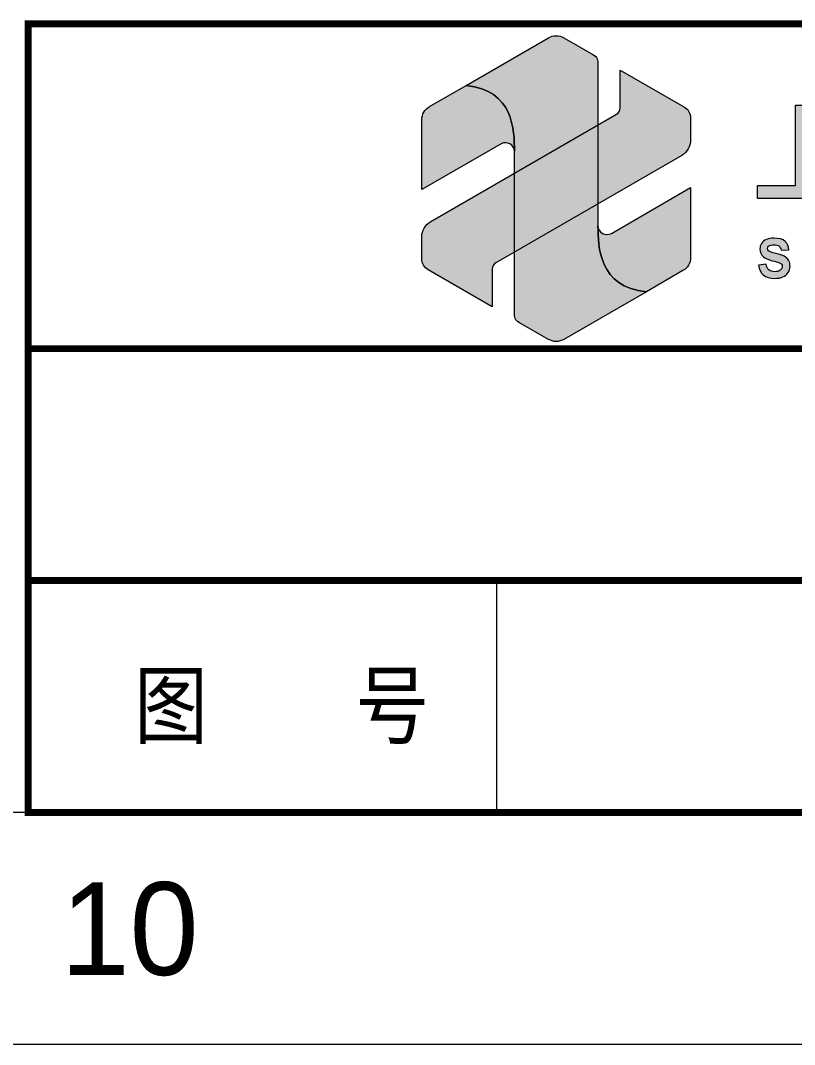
# Model space of a CAD drawing. Extents: x 148 to 221443, y -36682 to 6758.
# Drawn here: x 86666 to 87334, y -12115 to -11232 of the extents above; entities that cross this region are included whole.
import ezdxf
from ezdxf.enums import TextEntityAlignment as Align

# ---------------------------------------------------------------- set-up
doc = ezdxf.new("R2010")
doc.units = 0
doc.header["$LTSCALE"] = 10
doc.header["$MEASUREMENT"] = 0
doc.layers.add('2（细实线）', color=3, linetype='Continuous', lineweight=20)
doc.layers.add('图框层', color=7, linetype='Continuous', lineweight=15)
doc.layers.add('图层 1', color=7, linetype='Continuous')
doc.styles.add('HZ', font='ROMS.SHX', dxfattribs={"width": 0.75, "bigfont": 'GBCBIG.SHX'})
doc.styles.add('tkhz2', font='')
doc.styles.get('tkhz2').set_extended_font_data('SimSun')

# ---------------------------------------------------------------- blocks, each defined once
blk = doc.blocks.new('block 3')
at = {"layer": '图层 1', "true_color": 0x0f208a}
h = blk.add_hatch(color=166, dxfattribs=at)
edge = h.paths.add_edge_path()
edge.add_spline(control_points=[(73.493, -141.42), (73.493, -141.42), (69.748, -143.582), (69.748, -143.582), (71.899, -143.781), (71.944, -145.62), (71.944, -146.584), (71.944, -146.584), (71.944, -153.861), (71.944, -153.861), (71.944, -154.116), (71.964, -154.233), (72.171, -154.351), (72.171, -154.351), (73.493, -155.106), (73.493, -155.106), (73.714, -155.233), (73.967, -155.234), (74.187, -155.106), (74.187, -155.106), (77.933, -152.944), (77.933, -152.944), (75.782, -152.745), (75.736, -150.907), (75.736, -149.942), (75.736, -149.942), (75.736, -142.665), (75.736, -142.665), (75.736, -142.41), (75.716, -142.293), (75.509, -142.175), (75.509, -142.175), (74.187, -141.42), (74.187, -141.42), (73.966, -141.294), (73.714, -141.293), (73.493, -141.42)], knot_values=[0, 0, 0, 0, 1, 1, 1, 2, 2, 2, 3, 3, 3, 4, 4, 4, 5, 5, 5, 6, 6, 6, 7, 7, 7, 8, 8, 8, 9, 9, 9, 10, 10, 10, 11, 11, 11, 12, 12, 12, 12], degree=3, periodic=0)
at = {"layer": '图层 1', "true_color": 0x4cab26}
h = blk.add_hatch(color=74, dxfattribs=at)
edge = h.paths.add_edge_path()
edge.add_spline(control_points=[(79.94, -146.057), (79.94, -146.057), (79.94, -145.06), (79.94, -145.06), (79.94, -144.852), (79.837, -144.673), (79.657, -144.569), (79.657, -144.569), (76.747, -142.889), (76.747, -142.889), (76.747, -142.889), (76.741, -144.609), (76.741, -144.609), (76.74, -144.727), (76.681, -144.828), (76.579, -144.888), (76.579, -144.888), (68.145, -149.76), (68.145, -149.76), (67.888, -149.908), (67.74, -150.163), (67.74, -150.46), (67.74, -150.46), (67.74, -151.457), (67.74, -151.457), (67.74, -151.665), (67.843, -151.844), (68.024, -151.948), (68.024, -151.948), (70.933, -153.628), (70.933, -153.628), (70.933, -153.628), (70.94, -151.91), (70.94, -151.91), (70.94, -151.792), (70.999, -151.69), (71.101, -151.631), (71.101, -151.631), (79.535, -146.758), (79.535, -146.758), (79.793, -146.609), (79.94, -146.354), (79.94, -146.057)], knot_values=[0, 0, 0, 0, 1, 1, 1, 2, 2, 2, 3, 3, 3, 4, 4, 4, 5, 5, 5, 6, 6, 6, 7, 7, 7, 8, 8, 8, 9, 9, 9, 10, 10, 10, 11, 11, 11, 12, 12, 12, 13, 13, 13, 14, 14, 14, 14], degree=3, periodic=0)
at = {"layer": '图层 1', "lineweight": 0}
for points, knots in [([(73.493, -141.42), (73.493, -141.42), (69.748, -143.582), (69.748, -143.582), (71.899, -143.781), (71.944, -145.62), (71.944, -146.584), (71.944, -146.584), (71.944, -153.861), (71.944, -153.861), (71.944, -154.116), (71.964, -154.233), (72.171, -154.351), (72.171, -154.351), (73.493, -155.106), (73.493, -155.106), (73.714, -155.233), (73.967, -155.234), (74.187, -155.106), (74.187, -155.106), (77.933, -152.944), (77.933, -152.944), (75.782, -152.745), (75.736, -150.907), (75.736, -149.942), (75.736, -149.942), (75.736, -142.665), (75.736, -142.665), (75.736, -142.41), (75.716, -142.293), (75.509, -142.175), (75.509, -142.175), (74.187, -141.42), (74.187, -141.42), (73.966, -141.294), (73.714, -141.293), (73.493, -141.42)], [0, 0, 0, 0, 1, 1, 1, 2, 2, 2, 3, 3, 3, 4, 4, 4, 5, 5, 5, 6, 6, 6, 7, 7, 7, 8, 8, 8, 9, 9, 9, 10, 10, 10, 11, 11, 11, 12, 12, 12, 12]), ([(79.94, -146.057), (79.94, -146.057), (79.94, -145.06), (79.94, -145.06), (79.94, -144.852), (79.837, -144.673), (79.657, -144.569), (79.657, -144.569), (76.747, -142.889), (76.747, -142.889), (76.747, -142.889), (76.741, -144.609), (76.741, -144.609), (76.74, -144.727), (76.681, -144.828), (76.579, -144.888), (76.579, -144.888), (68.145, -149.76), (68.145, -149.76), (67.888, -149.908), (67.74, -150.163), (67.74, -150.46), (67.74, -150.46), (67.74, -151.457), (67.74, -151.457), (67.74, -151.665), (67.843, -151.844), (68.024, -151.948), (68.024, -151.948), (70.933, -153.628), (70.933, -153.628), (70.933, -153.628), (70.94, -151.91), (70.94, -151.91), (70.94, -151.792), (70.999, -151.69), (71.101, -151.631), (71.101, -151.631), (79.535, -146.758), (79.535, -146.758), (79.793, -146.609), (79.94, -146.354), (79.94, -146.057)], [0, 0, 0, 0, 1, 1, 1, 2, 2, 2, 3, 3, 3, 4, 4, 4, 5, 5, 5, 6, 6, 6, 7, 7, 7, 8, 8, 8, 9, 9, 9, 10, 10, 10, 11, 11, 11, 12, 12, 12, 13, 13, 13, 14, 14, 14, 14]), ([(69.748, -143.582), (69.748, -143.582), (68.087, -144.541), (68.087, -144.541), (67.867, -144.668), (67.741, -144.887), (67.741, -145.142), (67.741, -145.142), (67.741, -148.31), (67.741, -148.31), (67.741, -148.31), (71.337, -146.234), (71.337, -146.234), (71.608, -146.077), (71.944, -146.272), (71.944, -146.584), (71.944, -145.62), (71.899, -143.781), (69.748, -143.582)], [0, 0, 0, 0, 1, 1, 1, 2, 2, 2, 3, 3, 3, 4, 4, 4, 5, 5, 5, 6, 6, 6, 6]), ([(77.933, -152.944), (77.933, -152.944), (79.593, -151.985), (79.593, -151.985), (79.813, -151.858), (79.94, -151.639), (79.94, -151.384), (79.94, -151.384), (79.94, -148.216), (79.94, -148.216), (79.94, -148.216), (76.343, -150.293), (76.343, -150.293), (76.073, -150.449), (75.736, -150.254), (75.736, -149.942), (75.736, -150.907), (75.782, -152.745), (77.933, -152.944)], [0, 0, 0, 0, 1, 1, 1, 2, 2, 2, 3, 3, 3, 4, 4, 4, 5, 5, 5, 6, 6, 6, 6])]:
    blk.add_open_spline(points, degree=3, knots=knots, dxfattribs=at)
blk = doc.blocks.new('block 5')
at = {"layer": '图层 1', "true_color": 0x0f208a}
h = blk.add_hatch(color=166, dxfattribs=at)
h.dxf.hatch_style = 2
h.paths.add_polyline_path([(87.354, -148.123), (87.354, -148.705), (82.97, -148.705), (82.97, -148.123), (84.701, -148.123), (84.701, -144.471), (85.322, -144.471), (85.322, -145.863), (87.039, -145.863), (87.039, -146.445), (85.322, -146.445), (85.322, -148.123)])
at = {"layer": '图层 1', "lineweight": 0}
blk.add_lwpolyline([(87.354, -148.123), (87.354, -148.705), (82.97, -148.705), (82.97, -148.123), (84.701, -148.123), (84.701, -144.471), (85.322, -144.471), (85.322, -145.863), (87.039, -145.863), (87.039, -146.445), (85.322, -146.445), (85.322, -148.123), (87.354, -148.123)], dxfattribs=at)
blk = doc.blocks.new('block 6')
at = {"layer": '图层 1', "true_color": 0x0f208a}
h = blk.add_hatch(color=166, dxfattribs=at)
h.dxf.hatch_style = 2
edge = h.paths.add_edge_path()
edge.add_spline(control_points=[(83.022, -151.732), (83.022, -151.732), (83.369, -151.699), (83.369, -151.699), (83.389, -151.815), (83.432, -151.9), (83.496, -151.955), (83.559, -152.009), (83.645, -152.037), (83.754, -152.037), (83.868, -152.037), (83.955, -152.012), (84.013, -151.964), (84.071, -151.915), (84.1, -151.858), (84.1, -151.794), (84.1, -151.752), (84.088, -151.716), (84.063, -151.687), (84.039, -151.658), (83.996, -151.632), (83.935, -151.611), (83.893, -151.597), (83.798, -151.571), (83.65, -151.534), (83.459, -151.486), (83.325, -151.428), (83.248, -151.36), (83.14, -151.262), (83.086, -151.144), (83.086, -151.005), (83.086, -150.915), (83.111, -150.831), (83.162, -150.753), (83.213, -150.675), (83.287, -150.615), (83.383, -150.574), (83.478, -150.533), (83.594, -150.513), (83.729, -150.513), (83.951, -150.513), (84.117, -150.561), (84.229, -150.658), (84.341, -150.755), (84.4, -150.885), (84.405, -151.047), (84.405, -151.047), (84.049, -151.063), (84.049, -151.063), (84.034, -150.972), (84.001, -150.907), (83.951, -150.867), (83.901, -150.827), (83.826, -150.808), (83.726, -150.808), (83.622, -150.808), (83.541, -150.829), (83.483, -150.871), (83.445, -150.899), (83.426, -150.935), (83.426, -150.981), (83.426, -151.022), (83.444, -151.058), (83.479, -151.087), (83.524, -151.125), (83.633, -151.165), (83.806, -151.206), (83.98, -151.247), (84.108, -151.289), (84.191, -151.332), (84.274, -151.376), (84.339, -151.436), (84.386, -151.512), (84.432, -151.587), (84.456, -151.681), (84.456, -151.792), (84.456, -151.894), (84.428, -151.988), (84.372, -152.076), (84.315, -152.164), (84.236, -152.23), (84.134, -152.273), (84.031, -152.316), (83.903, -152.337), (83.75, -152.337), (83.527, -152.337), (83.356, -152.286), (83.236, -152.183), (83.117, -152.08), (83.046, -151.929), (83.022, -151.732)], knot_values=[0, 0, 0, 0, 1, 1, 1, 2, 2, 2, 3, 3, 3, 4, 4, 4, 5, 5, 5, 6, 6, 6, 7, 7, 7, 8, 8, 8, 9, 9, 9, 10, 10, 10, 11, 11, 11, 12, 12, 12, 13, 13, 13, 14, 14, 14, 15, 15, 15, 16, 16, 16, 17, 17, 17, 18, 18, 18, 19, 19, 19, 20, 20, 20, 21, 21, 21, 22, 22, 22, 23, 23, 23, 24, 24, 24, 25, 25, 25, 26, 26, 26, 27, 27, 27, 28, 28, 28, 29, 29, 29, 30, 30, 30, 30], degree=3, periodic=0)
at = {"layer": '图层 1', "lineweight": 0}
blk.add_open_spline([(83.022, -151.732), (83.022, -151.732), (83.369, -151.699), (83.369, -151.699), (83.389, -151.815), (83.432, -151.9), (83.496, -151.955), (83.559, -152.009), (83.645, -152.037), (83.754, -152.037), (83.868, -152.037), (83.955, -152.012), (84.013, -151.964), (84.071, -151.915), (84.1, -151.858), (84.1, -151.794), (84.1, -151.752), (84.088, -151.716), (84.063, -151.687), (84.039, -151.658), (83.996, -151.632), (83.935, -151.611), (83.893, -151.597), (83.798, -151.571), (83.65, -151.534), (83.459, -151.486), (83.325, -151.428), (83.248, -151.36), (83.14, -151.262), (83.086, -151.144), (83.086, -151.005), (83.086, -150.915), (83.111, -150.831), (83.162, -150.753), (83.213, -150.675), (83.287, -150.615), (83.383, -150.574), (83.478, -150.533), (83.594, -150.513), (83.729, -150.513), (83.951, -150.513), (84.117, -150.561), (84.229, -150.658), (84.341, -150.755), (84.4, -150.885), (84.405, -151.047), (84.405, -151.047), (84.049, -151.063), (84.049, -151.063), (84.034, -150.972), (84.001, -150.907), (83.951, -150.867), (83.901, -150.827), (83.826, -150.808), (83.726, -150.808), (83.622, -150.808), (83.541, -150.829), (83.483, -150.871), (83.445, -150.899), (83.426, -150.935), (83.426, -150.981), (83.426, -151.022), (83.444, -151.058), (83.479, -151.087), (83.524, -151.125), (83.633, -151.165), (83.806, -151.206), (83.98, -151.247), (84.108, -151.289), (84.191, -151.332), (84.274, -151.376), (84.339, -151.436), (84.386, -151.512), (84.432, -151.587), (84.456, -151.681), (84.456, -151.792), (84.456, -151.894), (84.428, -151.988), (84.372, -152.076), (84.315, -152.164), (84.236, -152.23), (84.134, -152.273), (84.031, -152.316), (83.903, -152.337), (83.75, -152.337), (83.527, -152.337), (83.356, -152.286), (83.236, -152.183), (83.117, -152.08), (83.046, -151.929), (83.022, -151.732)], degree=3, knots=[0, 0, 0, 0, 1, 1, 1, 2, 2, 2, 3, 3, 3, 4, 4, 4, 5, 5, 5, 6, 6, 6, 7, 7, 7, 8, 8, 8, 9, 9, 9, 10, 10, 10, 11, 11, 11, 12, 12, 12, 13, 13, 13, 14, 14, 14, 15, 15, 15, 16, 16, 16, 17, 17, 17, 18, 18, 18, 19, 19, 19, 20, 20, 20, 21, 21, 21, 22, 22, 22, 23, 23, 23, 24, 24, 24, 25, 25, 25, 26, 26, 26, 27, 27, 27, 28, 28, 28, 29, 29, 29, 30, 30, 30, 30], dxfattribs=at)
blk = doc.blocks.new('block 4')
at = {"layer": '图层 1'}
for name in ['block 5', 'block 6']:
    blk.add_blockref(name, (0, 0), dxfattribs=at)
blk = doc.blocks.new('block 2')
at = {"layer": '图层 1'}
for name in ['block 3', 'block 4']:
    blk.add_blockref(name, (0, 0), dxfattribs=at)
blk = doc.blocks.new('1.5a2')
at = {"layer": '图框层', "ltscale": 10}
for p, q in [((16981.875, 9726.576), (16125.875, 9726.576)), ((16991.875, 9716.576), (16100.875, 9716.576))]:
    blk.add_line(p, q, dxfattribs=at)
at = {"style": 'HZ'}
blk.add_text('10', height=4, dxfattribs=at).set_placement((16806.25, 9721.576), align=Align.MIDDLE)

msp = doc.modelspace()

# ---------------------------------------------------------------- hatches: boundary and pattern name
at = {"layer": '图框层'}
h = msp.add_hatch(color=256, dxfattribs=at)
h.dxf.hatch_style = 1
h.set_gradient(color1=(1, 64, 152), color2=(0, 162, 234))
edge = h.paths.add_edge_path()
edge.add_spline(control_points=[(87089.9503, -11319.4754), (87089.5659, -11317.9714), (87089.1208, -11316.4725), (87088.6054, -11314.9903)], knot_values=[1.56249719, 1.56249719, 1.56249719, 1.56249719, 1.62499379, 1.62499379, 1.62499379, 1.62499379], degree=3, periodic=0)
edge.add_spline(control_points=[(87088.6054, -11314.9903), (87088.0901, -11313.5082), (87087.5044, -11312.0428), (87086.839, -11310.6058)], knot_values=[1.49999987, 1.49999987, 1.49999987, 1.49999987, 1.56249719, 1.56249719, 1.56249719, 1.56249719], degree=3, periodic=0)
edge.add_spline(control_points=[(87086.839, -11310.6058), (87086.5063, -11309.8872), (87086.1535, -11309.1758), (87085.7797, -11308.4729)], knot_values=[1.46874766, 1.46874766, 1.46874766, 1.46874766, 1.49999987, 1.49999987, 1.49999987, 1.49999987], degree=3, periodic=0)
edge.add_spline(control_points=[(87085.7797, -11308.4729), (87085.4058, -11307.77), (87085.0108, -11307.0757), (87084.5934, -11306.3914)], knot_values=[1.43749566, 1.43749566, 1.43749566, 1.43749566, 1.46874766, 1.46874766, 1.46874766, 1.46874766], degree=3, periodic=0)
edge.add_spline(control_points=[(87084.5934, -11306.3914), (87084.1761, -11305.7072), (87083.7365, -11305.033), (87083.2733, -11304.3703)], knot_values=[5.56250434, 5.56250434, 5.56250434, 5.56250434, 5.59375203, 5.59375203, 5.59375203, 5.59375203], degree=3, periodic=0)
edge.add_spline(control_points=[(87084.5934, -11306.3914), (87084.1761, -11305.7072), (87083.7365, -11305.033), (87083.2733, -11304.3703)], knot_values=[1.40624797, 1.40624797, 1.40624797, 1.40624797, 1.43749566, 1.43749566, 1.43749566, 1.43749566], degree=3, periodic=0)
edge.add_spline(control_points=[(87083.2733, -11304.3703), (87082.3469, -11303.0448), (87081.3263, -11301.7652), (87080.202, -11300.5432)], knot_values=[1.34374828, 1.34374828, 1.34374828, 1.34374828, 1.40624797, 1.40624797, 1.40624797, 1.40624797], degree=3, periodic=0)
edge.add_spline(control_points=[(87080.202, -11300.5432), (87079.6398, -11299.9322), (87079.0517, -11299.3356), (87078.4365, -11298.7548)], knot_values=[1.31249703, 1.31249703, 1.31249703, 1.31249703, 1.34374828, 1.34374828, 1.34374828, 1.34374828], degree=3, periodic=0)
edge.add_spline(control_points=[(87078.4365, -11298.7548), (87077.8213, -11298.1741), (87077.179, -11297.6093), (87076.5084, -11297.0617)], knot_values=[1.28124859, 1.28124859, 1.28124859, 1.28124859, 1.31249703, 1.31249703, 1.31249703, 1.31249703], degree=3, periodic=0)
edge.add_spline(control_points=[(87076.5084, -11297.0617), (87075.8378, -11296.5141), (87075.1388, -11295.9838), (87074.4103, -11295.4723)], knot_values=[1.24999755, 1.24999755, 1.24999755, 1.24999755, 1.28124859, 1.28124859, 1.28124859, 1.28124859], degree=3, periodic=0)
edge.add_spline(control_points=[(87074.4103, -11295.4723), (87073.6818, -11294.9609), (87072.9239, -11294.4682), (87072.1352, -11293.9957)], knot_values=[1.21874891, 1.21874891, 1.21874891, 1.21874891, 1.24999755, 1.24999755, 1.24999755, 1.24999755], degree=3, periodic=0)
edge.add_spline(control_points=[(87072.1352, -11293.9957), (87071.3465, -11293.5232), (87070.5271, -11293.0709), (87069.6758, -11292.6404)], knot_values=[1.18749814, 1.18749814, 1.18749814, 1.18749814, 1.21874891, 1.21874891, 1.21874891, 1.21874891], degree=3, periodic=0)
edge.add_spline(control_points=[(87069.6758, -11292.6404), (87068.8245, -11292.2098), (87067.9413, -11291.8009), (87067.0251, -11291.4152)], knot_values=[1.15624922, 1.15624922, 1.15624922, 1.15624922, 1.18749814, 1.18749814, 1.18749814, 1.18749814], degree=3, periodic=0)
edge.add_spline(control_points=[(87067.0251, -11291.4152), (87066.1088, -11291.0295), (87065.1594, -11290.6669), (87064.1757, -11290.3289)], knot_values=[1.12499883, 1.12499883, 1.12499883, 1.12499883, 1.15624922, 1.15624922, 1.15624922, 1.15624922], degree=3, periodic=0)
edge.add_spline(control_points=[(87064.1757, -11290.3289), (87063.192, -11289.9909), (87062.174, -11289.6776), (87061.1206, -11289.3902)], knot_values=[1.09374953, 1.09374953, 1.09374953, 1.09374953, 1.12499883, 1.12499883, 1.12499883, 1.12499883], degree=3, periodic=0)
edge.add_spline(control_points=[(87061.1206, -11289.3902), (87060.0671, -11289.1029), (87058.9782, -11288.8417), (87057.8526, -11288.6079)], knot_values=[1.06249938, 1.06249938, 1.06249938, 1.06249938, 1.09374953, 1.09374953, 1.09374953, 1.09374953], degree=3, periodic=0)
edge.add_spline(control_points=[(87057.8526, -11288.6079), (87056.727, -11288.3742), (87055.5647, -11288.168), (87054.3645, -11287.9907)], knot_values=[1.03124985, 1.03124985, 1.03124985, 1.03124985, 1.06249938, 1.06249938, 1.06249938, 1.06249938], degree=3, periodic=0)
edge.add_spline(control_points=[(87054.3645, -11287.9907), (87053.1643, -11287.8135), (87051.9263, -11287.6652), (87050.6492, -11287.5474), (87050.6492, -11287.5474), (87050.6492, -11287.5474), (87050.6492, -11287.5474)], knot_values=[0.99999721, 0.99999721, 0.99999721, 0.99999721, 1.03124706, 1.03124706, 1.03124706, 1.03124985, 1.03124985, 1.03124985, 1.03124985], degree=3, periodic=0)
edge.add_spline(control_points=[(87054.3645, -11287.9907), (87053.1643, -11287.8135), (87051.9263, -11287.6652), (87050.6492, -11287.5474)], knot_values=[5.96875015, 5.96875015, 5.96875015, 5.96875015, 6, 6, 6, 6], degree=3, periodic=0)
edge.add_spline(control_points=[(87050.6492, -11287.5474), (87050.6492, -11287.5474), (87019.1055, -11305.7608), (87019.1055, -11305.7608)], knot_values=[0, 0, 0, 0, 1, 1, 1, 1], degree=3, periodic=0)
edge.add_spline(control_points=[(87019.1055, -11305.7608), (87014.913, -11308.1827), (87012.514, -11312.3392), (87012.514, -11317.1797), (87012.514, -11317.1797), (87012.514, -11332.2282), (87012.514, -11347.2768)], knot_values=[1, 1, 1, 1, 2, 2, 2, 2.5, 2.5, 2.5, 2.5], degree=3, periodic=0)
edge.add_spline(control_points=[(87012.514, -11347.2768), (87012.514, -11362.3253), (87012.514, -11377.3738), (87012.514, -11377.3738), (87012.514, -11377.3738), (87080.8444, -11337.923), (87080.8444, -11337.923)], knot_values=[2.5, 2.5, 2.5, 2.5, 3, 3, 3, 4, 4, 4, 4], degree=3, periodic=0)
edge.add_spline(control_points=[(87080.8444, -11337.923), (87085.986, -11334.9513), (87092.3779, -11338.643), (87092.3779, -11344.5799)], knot_values=[4, 4, 4, 4, 5, 5, 5, 5], degree=3, periodic=0)
edge.add_spline(control_points=[(87092.3779, -11363.2202), (87092.3779, -11351.921), (87092.3779, -11344.5799), (87092.3779, -11344.5799), (87092.3779, -11342.2893), (87092.3644, -11339.739), (87092.2611, -11337.0225)], knot_values=[1.87499563, 1.87499563, 1.87499563, 1.87499563, 2.10541277, 2.10541277, 2.10541277, 2.23041714, 2.23041714, 2.23041714, 2.23041714], degree=3, periodic=0)
edge.add_spline(control_points=[(87092.2611, -11337.0225), (87092.3644, -11339.739), (87092.3779, -11342.2893), (87092.3779, -11344.5799)], knot_values=[5, 5, 5, 5, 5.12500437, 5.12500437, 5.12500437, 5.12500437], degree=3, periodic=0)
edge.add_spline(control_points=[(87092.3779, -11363.2202), (87092.3779, -11351.921), (87092.3779, -11344.5799), (87092.3779, -11344.5799), (87092.3779, -11342.2893), (87092.3644, -11339.739), (87092.2611, -11337.0225)], knot_values=[1.87499563, 1.87499563, 1.87499563, 1.87499563, 2.10541277, 2.10541277, 2.10541277, 2.23041714, 2.23041714, 2.23041714, 2.23041714], degree=3, periodic=0)
edge.add_spline(control_points=[(87092.3779, -11344.5799), (87092.3779, -11342.2893), (87092.3644, -11339.739), (87092.2611, -11337.0225)], knot_values=[5, 5, 5, 5, 5.12500437, 5.12500437, 5.12500437, 5.12500437], degree=3, periodic=0)
edge.add_spline(control_points=[(87092.2611, -11337.0225), (87092.1577, -11334.3062), (87091.9644, -11331.4236), (87091.6048, -11328.4681)], knot_values=[1.74999987, 1.74999987, 1.74999987, 1.74999987, 1.87499563, 1.87499563, 1.87499563, 1.87499563], degree=3, periodic=0)
edge.add_spline(control_points=[(87091.6048, -11328.4681), (87091.425, -11326.9902), (87091.2036, -11325.4941), (87090.931, -11323.9914)], knot_values=[1.68749656, 1.68749656, 1.68749656, 1.68749656, 1.74999987, 1.74999987, 1.74999987, 1.74999987], degree=3, periodic=0)
edge.add_spline(control_points=[(87090.931, -11323.9914), (87090.6584, -11322.4887), (87090.3347, -11320.9795), (87089.9503, -11319.4754)], knot_values=[1.62499379, 1.62499379, 1.62499379, 1.62499379, 1.68749656, 1.68749656, 1.68749656, 1.68749656], degree=3, periodic=0)
h = msp.add_hatch(color=256, dxfattribs=at)
h.dxf.hatch_style = 1
h.set_gradient(color1=(0, 162, 234), color2=(1, 64, 152))
edge = h.paths.add_edge_path()
edge.add_spline(control_points=[(87237.7051, -11447.2031), (87241.8976, -11444.7812), (87244.2966, -11440.6313), (87244.2966, -11435.7875), (87244.2966, -11435.7875), (87244.2966, -11420.739), (87244.2966, -11405.6904)], knot_values=[1, 1, 1, 1, 2, 2, 2, 2.5, 2.5, 2.5, 2.5], degree=3, periodic=0)
edge.add_spline(control_points=[(87244.2966, -11405.6904), (87244.2966, -11390.6419), (87244.2966, -11375.5934), (87244.2966, -11375.5934), (87244.2966, -11375.5934), (87175.9662, -11415.0442), (87175.9662, -11415.0442)], knot_values=[2.5, 2.5, 2.5, 2.5, 3, 3, 3, 4, 4, 4, 4], degree=3, periodic=0)
edge.add_spline(control_points=[(87175.9662, -11415.0442), (87170.8246, -11418.0094), (87164.436, -11414.3176), (87164.436, -11408.3873)], knot_values=[4, 4, 4, 4, 5, 5, 5, 5], degree=3, periodic=0)
edge.add_spline(control_points=[(87164.436, -11389.5903), (87164.436, -11400.9782), (87164.436, -11408.3873), (87164.436, -11408.3873), (87164.436, -11410.6775), (87164.4494, -11413.2273), (87164.5527, -11415.9435)], knot_values=[7.87499562, 7.87499562, 7.87499562, 7.87499562, 8.10647613, 8.10647613, 8.10647613, 8.23148051, 8.23148051, 8.23148051, 8.23148051], degree=3, periodic=0)
edge.add_spline(control_points=[(87164.5527, -11415.9435), (87164.4494, -11413.2273), (87164.436, -11410.6775), (87164.436, -11408.3873)], knot_values=[5, 5, 5, 5, 5.12500438, 5.12500438, 5.12500438, 5.12500438], degree=3, periodic=0)
edge.add_spline(control_points=[(87164.436, -11389.5903), (87164.436, -11400.9782), (87164.436, -11408.3873), (87164.436, -11408.3873), (87164.436, -11410.6775), (87164.4494, -11413.2273), (87164.5527, -11415.9435)], knot_values=[7.87499562, 7.87499562, 7.87499562, 7.87499562, 8.10647613, 8.10647613, 8.10647613, 8.23148051, 8.23148051, 8.23148051, 8.23148051], degree=3, periodic=0)
edge.add_spline(control_points=[(87164.436, -11408.3873), (87164.436, -11410.6775), (87164.4494, -11413.2273), (87164.5527, -11415.9435)], knot_values=[5, 5, 5, 5, 5.12500438, 5.12500438, 5.12500438, 5.12500438], degree=3, periodic=0)
edge.add_spline(control_points=[(87164.5527, -11415.9435), (87164.656, -11418.6594), (87164.8491, -11421.5416), (87165.2086, -11424.4967)], knot_values=[7.74999997, 7.74999997, 7.74999997, 7.74999997, 7.87499562, 7.87499562, 7.87499562, 7.87499562], degree=3, periodic=0)
edge.add_spline(control_points=[(87165.2086, -11424.4967), (87165.3883, -11425.9744), (87165.6096, -11427.4703), (87165.8821, -11428.9728)], knot_values=[7.68749656, 7.68749656, 7.68749656, 7.68749656, 7.74999997, 7.74999997, 7.74999997, 7.74999997], degree=3, periodic=0)
edge.add_spline(control_points=[(87165.8821, -11428.9728), (87166.1546, -11430.4753), (87166.4783, -11431.9844), (87166.8626, -11433.4883)], knot_values=[7.62499376, 7.62499376, 7.62499376, 7.62499376, 7.68749656, 7.68749656, 7.68749656, 7.68749656], degree=3, periodic=0)
edge.add_spline(control_points=[(87166.8626, -11433.4883), (87167.2469, -11434.9922), (87167.6919, -11436.4909), (87168.2072, -11437.9728)], knot_values=[7.56249719, 7.56249719, 7.56249719, 7.56249719, 7.62499376, 7.62499376, 7.62499376, 7.62499376], degree=3, periodic=0)
edge.add_spline(control_points=[(87168.2072, -11437.9728), (87168.9801, -11440.1959), (87169.9111, -11442.3813), (87171.0324, -11444.4896)], knot_values=[7.46874766, 7.46874766, 7.46874766, 7.46874766, 7.56249719, 7.56249719, 7.56249719, 7.56249719], degree=3, periodic=0)
edge.add_spline(control_points=[(87171.0324, -11444.4896), (87171.4063, -11445.1924), (87171.8012, -11445.8867), (87172.2185, -11446.5709)], knot_values=[7.43749565, 7.43749565, 7.43749565, 7.43749565, 7.46874766, 7.46874766, 7.46874766, 7.46874766], degree=3, periodic=0)
edge.add_spline(control_points=[(87172.2185, -11446.5709), (87172.6358, -11447.255), (87173.0754, -11447.9291), (87173.5385, -11448.5918)], knot_values=[7.40624797, 7.40624797, 7.40624797, 7.40624797, 7.43749565, 7.43749565, 7.43749565, 7.43749565], degree=3, periodic=0)
edge.add_spline(control_points=[(87173.5385, -11448.5918), (87174.0017, -11449.2545), (87174.4884, -11449.9057), (87174.9999, -11450.544)], knot_values=[7.37499626, 7.37499626, 7.37499626, 7.37499626, 7.40624797, 7.40624797, 7.40624797, 7.40624797], degree=3, periodic=0)
edge.add_spline(control_points=[(87174.9999, -11450.544), (87175.5113, -11451.1823), (87176.0475, -11451.8076), (87176.6095, -11452.4184)], knot_values=[7.34374828, 7.34374828, 7.34374828, 7.34374828, 7.37499626, 7.37499626, 7.37499626, 7.37499626], degree=3, periodic=0)
edge.add_spline(control_points=[(87176.6095, -11452.4184), (87177.1717, -11453.0294), (87177.7597, -11453.626), (87178.3749, -11454.2067)], knot_values=[7.31249688, 7.31249688, 7.31249688, 7.31249688, 7.34374828, 7.34374828, 7.34374828, 7.34374828], degree=3, periodic=0)
edge.add_spline(control_points=[(87178.3749, -11454.2067), (87178.99, -11454.7874), (87179.6323, -11455.3522), (87180.3028, -11455.8996)], knot_values=[7.28124859, 7.28124859, 7.28124859, 7.28124859, 7.31249688, 7.31249688, 7.31249688, 7.31249688], degree=3, periodic=0)
edge.add_spline(control_points=[(87180.3028, -11455.8996), (87180.9735, -11456.4472), (87181.6724, -11456.9774), (87182.4009, -11457.4889)], knot_values=[7.2499975, 7.2499975, 7.2499975, 7.2499975, 7.28124859, 7.28124859, 7.28124859, 7.28124859], degree=3, periodic=0)
edge.add_spline(control_points=[(87182.4009, -11457.4889), (87183.1293, -11458.0003), (87183.8872, -11458.493), (87184.6758, -11458.9654)], knot_values=[7.21874891, 7.21874891, 7.21874891, 7.21874891, 7.2499975, 7.2499975, 7.2499975, 7.2499975], degree=3, periodic=0)
edge.add_spline(control_points=[(87184.6758, -11458.9654), (87185.4645, -11459.4378), (87186.2839, -11459.8901), (87187.1352, -11460.3206)], knot_values=[7.18749813, 7.18749813, 7.18749813, 7.18749813, 7.21874891, 7.21874891, 7.21874891, 7.21874891], degree=3, periodic=0)
edge.add_spline(control_points=[(87187.1352, -11460.3206), (87187.9864, -11460.7511), (87188.8695, -11461.16), (87189.7858, -11461.5457)], knot_values=[7.15624922, 7.15624922, 7.15624922, 7.15624922, 7.18749813, 7.18749813, 7.18749813, 7.18749813], degree=3, periodic=0)
edge.add_spline(control_points=[(87189.7858, -11461.5457), (87190.7021, -11461.9314), (87191.6514, -11462.2939), (87192.6351, -11462.6319)], knot_values=[7.12499878, 7.12499878, 7.12499878, 7.12499878, 7.15624922, 7.15624922, 7.15624922, 7.15624922], degree=3, periodic=0)
edge.add_spline(control_points=[(87192.6351, -11462.6319), (87193.6188, -11462.9699), (87194.6367, -11463.2832), (87195.6901, -11463.5705)], knot_values=[7.09374953, 7.09374953, 7.09374953, 7.09374953, 7.12499878, 7.12499878, 7.12499878, 7.12499878], degree=3, periodic=0)
edge.add_spline(control_points=[(87195.6901, -11463.5705), (87196.7435, -11463.8578), (87197.8325, -11464.119), (87198.9581, -11464.3528)], knot_values=[7.06249963, 7.06249963, 7.06249963, 7.06249963, 7.09374953, 7.09374953, 7.09374953, 7.09374953], degree=3, periodic=0)
edge.add_spline(control_points=[(87198.9581, -11464.3528), (87200.0837, -11464.5865), (87201.246, -11464.7927), (87202.4461, -11464.9699)], knot_values=[7.03124984, 7.03124984, 7.03124984, 7.03124984, 7.06249963, 7.06249963, 7.06249963, 7.06249963], degree=3, periodic=0)
edge.add_spline(control_points=[(87202.4461, -11464.9699), (87203.6463, -11465.1472), (87204.8843, -11465.2954), (87206.1615, -11465.4132), (87206.1615, -11465.4132), (87206.1615, -11465.4132), (87206.1615, -11465.4132)], knot_values=[7, 7, 7, 7, 7.03124984, 7.03124984, 7.03124984, 7.03124984, 7.03124984, 7.03124984, 7.03124984], degree=3, periodic=0)
edge.add_spline(control_points=[(87206.1615, -11465.4132), (87206.1615, -11465.4132), (87237.7051, -11447.2031), (87237.7051, -11447.2031)], knot_values=[0, 0, 0, 0, 1, 1, 1, 1], degree=3, periodic=0)

# ---------------------------------------------------------------- linework, layer by layer
msp.add_line((87077.2577, -11914.5096), (87077.2577, -11714.5096), dxfattribs=at)
at = {"layer": '图框层', "const_width": 6}
msp.add_lwpolyline([(86672.9834, -11914.5096), (90272.9834, -11914.5096), (90272.9834, -11234.5096), (86672.9834, -11234.5096)], close=True, dxfattribs=at)
for points in [[(86672.9834, -11514.5096), (90272.9834, -11514.5096)], [(86672.9834, -11714.5096), (90272.9834, -11714.5096)]]:
    msp.add_lwpolyline(points, dxfattribs=at)

# ---------------------------------------------------------------- block references
at = {"layer": '2（细实线）', "xscale": 20, "yscale": 20, "zscale": 20}
msp.add_blockref('1.5a2', (-249364.5209, -206446.0395), dxfattribs=at)
at = {"layer": '图层 1', "xscale": 19, "yscale": 19, "zscale": 19}
msp.add_blockref('block 2', (85725.4432, -8559.4841), dxfattribs=at)

# ---------------------------------------------------------------- texts
at = {"layer": '图框层', "style": 'tkhz2', "width": 0.85}
msp.add_text('图    号', height=55, dxfattribs=at).set_placement((86891.6308, -11849.4863), align=Align.CENTER)

doc.saveas('drawing.dxf')
